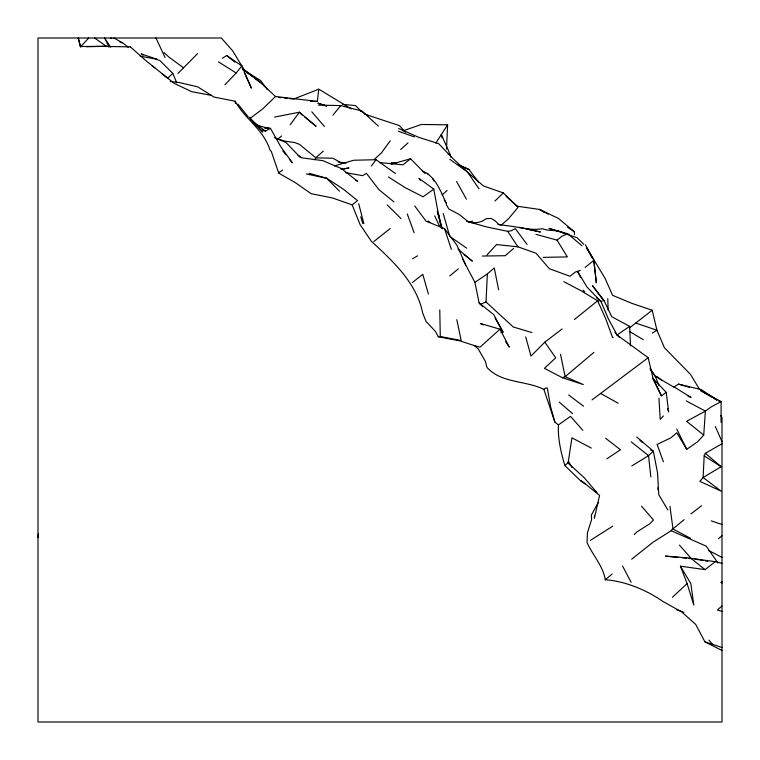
<?xml version="1.0" encoding="UTF-8"?>
<svg xmlns="http://www.w3.org/2000/svg" width="760" height="760" viewBox="0 0 760 760"><rect width="100%" height="100%" fill="white"/><g stroke="black" fill="none" stroke-linecap="round" stroke-linejoin="round"><path stroke-width="1.14" d="M721.059 422.284L721.116 401.574L700.463 390.526L711.711 397.119M585.323 483.854L581.352 481.526L581.362 480.719L599.573 495.406L594.367 518.187L594.529 515.85M170.259 81.51L179.265 82.545L197.704 86.839L214.035 97.071L235.173 101.241C245.1 119.177 263.644 129.637 269.952 149.929L271.272 151.382L278.749 173.156L295.222 182.59L311.106 193.677L332.51 197.961L352.146 204.896L360.088 224.599L371.279 241.214C392.882 261.145 416.613 282.786 422.702 313.082L426.008 321.375L435.49 331.502L438.301 336.747L459.857 340.86L474.344 345.601L478.135 348.745L485.402 361.418L486.961 367.422C501.609 383.524 525.426 380.285 543.856 389.367L554.857 422.028L558.419 424.935C557.745 438.776 560.975 452.428 564.899 465.604L581.352 481.526M446.481 149.093L447.621 124.811L421.41 124.469L402.819 130.9M531.962 332.576L513.228 326.962L486.001 301.957L487.378 273.904L494.256 267.966L498.626 289.76M704.178 455.829L703.105 477.517L699.875 481.374L721.069 491.093L703.105 477.517L721.154 466.716L705.356 453.292L704.178 455.829L721.154 466.716M663.385 461.766L657.096 444.467L670.899 437.808L676.837 432.81L686.745 449.312L697.556 441.778L703.741 435.081L705.385 411.103L711.008 407.037L721.116 401.574L718.875 401.318M38 537.396L38.361 533.966M351.358 108.898L318.801 89.186L317.328 101.422L310.526 101.46M565.26 465.3L567.825 462.84L568.375 461.159L571.919 437.836L591.28 448.077M130.445 46.959L145.236 60.097L174.363 83.495L191.786 91.694L211.517 95.427M598.177 502.711L591.403 514.966L591.575 519.659L587.461 532.627L587.033 542.478C592.677 555.37 602.956 565.601 605.274 579.728C626.059 581.419 646.161 589.922 663.261 601.654L681.862 612.019L695.704 624.454L704.9 641.792L722 650.494M435.765 143.174L447.621 124.811M78.099 38L80.493 46.883L78.489 38M631.693 559.17L653.011 542.25L671.175 530.698L672.514 528.76L690.479 538.279M80.75 46.512L106.419 46.284L94.544 38M314.564 159.799L316.464 157.168L323.342 151.126M390.231 140.818L381.301 153.055L374.69 159.039M290.216 124.716L299.402 112.204L316.074 126.255L304.731 117.049M371.345 166.003L376.048 159.704L395.39 173.498M224.874 84.826L236.179 72.989L241.87 65.968L226.679 55.499L222.338 58.33M332.899 115.206L340.765 105.611L361.817 110.941L378.299 126.075M487.036 254.923L496.527 244.558L517.94 246.838L536.028 253.222L549.318 268.688L570.01 276.288L575.491 271.966L580.346 270.408M80.493 46.883L88.749 38M177.954 73.454L197.534 53.637M663.423 415.948L660.202 419.368L658.948 398.154M317.328 101.422L275.538 96.501L262.618 108.946L249.973 118.512M562.153 328.918L544.834 342.152L530.983 356.088L525.692 336.908M494.912 201.039L503.281 192.916L518.073 207.337L508.392 218.889L501.419 224.998L498.009 224.428M167.684 78.261L172.786 73.359L159.524 60.145M634.172 534.575L637.061 531.81L649.6 523.944L653.476 520.011L641.497 506.131M672.438 597.265L687.106 583.556L680.447 566.172L705.052 569.63L715.283 561.678L722 563.331M281.608 135.926L278.008 139.184L285.541 141.255L294.661 142.529L299.488 144.381L315.96 157.88L332.918 158.203L341.497 163.096M400.681 149.482L407.987 142.909M442.139 194.883L447.089 190.484M513.665 248.358L505.21 255.712L482.277 256.034M722 582.996L721.097 582.331L722 581.542M722 605.967L717.411 609.947L722 611.467M505.514 341.373L509.304 347.13L499.966 329.194L480.082 347.139L474.344 345.601M718.438 538.736L722 535.753M593.94 352.365L565.145 376.656L562.438 377.72L544.417 368.344L555.712 357.808L544.834 342.152M605.274 579.728L612.17 574M684.095 519.659L672.989 528.865L669.931 506.236M449.777 275.909L458.346 268.831M574.341 319.58L597.635 300.798L598.642 301.321M585.105 267.425L593.902 260.309L585.428 244.796M390.231 228.475L373.853 241.518M412.357 282.53L422.778 274.341L428.431 294.13M425.115 173.536L410.58 158.755L402.981 164.825L379.838 162.564M352.146 204.896L357.533 200.611L343.368 189.192L326.714 178.277L309.035 173.251M629.442 327.949L652.203 310.232L656.934 330.21L664.401 347.7L690.498 374.376L699.58 389.452M535.933 234.336L557.023 240.122L562.239 236.056L567.758 233.785L582.027 245.812M690.973 513.874L701.575 505.723M487.378 273.904L474.924 282.349L479.113 302.945L480.272 304.38L486.001 301.957M592.011 399.902L648.166 357.722L652.982 378.195L661.418 395.884L666.254 392.359L652.621 378.1L661.418 395.884M420.441 180.186L418.95 178.353L433.77 189.088L423.101 196.802L405.251 187.71L388.408 176.966M543.856 389.367L545.899 387.942L547.295 388.018L550.762 407.379L554.857 422.028M615.039 332.234L617.044 334.989L629.66 326.373L611.714 316.663L603.981 300.447L592.372 285.522L603.373 300.2M612.712 526.177L590.415 540.341M606.812 458.859L620.445 449.768L605.615 438.235M262.295 129.675L265.344 131.166L270.474 128.345L280.544 146.366L292.363 162.877L289.427 159.201M558.419 424.935L570.532 416.366L582.825 430.322M278.388 172.852L282.673 170.116M673.873 387.077L678.49 384.123L701.394 389.652L716.936 400.026M652.194 333.137L656.934 330.21L635.825 323.095M631.817 465.909L648.546 455.639L653.343 451.164L636.671 436.99M412.594 258.695L417.582 255.816M705.356 453.292L722 443.755M574.56 234.621L574.227 231.648L558.391 218.386L539.6 209.456L517.161 206.207L506.131 196.241M602.29 300.941L601.008 301.558L596.647 297.863M318.801 89.186L293.512 99.094L290.044 98.714M334.428 165.927L353.704 160.255L376.048 159.704M446.291 204.592L448.865 209L459.258 214.519L468.825 222.167L472.739 221.093M391.352 164.169L410.58 158.755M106.286 46.464L130.473 46.883M344.327 168.986L348.954 167.95L341.059 169.119M274.569 117.078L299.402 112.204L302.109 114.921M500.897 332.548L503.034 332.148L493.858 314.744L479.113 302.945M567.444 234.393L577.077 237.766L583.803 244.33M466.602 221.255L486.656 226.945L507.708 231.344L510.91 230.85L515.356 228.665L527.06 244.444M438.301 336.747L440.287 336.519L461.177 340.518L456.798 319.647M86.383 46.749L106.419 46.284L105.251 46.084M543.144 257.374L567.369 256.909L557.023 240.122M318.335 105.089L340.765 105.611M469.642 222.357C475.399 223.335 481.46 222.575 486.077 218.7L491.197 218.424L495.149 220.827L498.959 224.589L512.867 226.451C522.652 228.048 532.522 230.508 542.488 228.703C549.242 231.657 557.099 229.197 563.683 233.035M704.9 641.792L722 647.539M613.244 337.469L612.531 337.449L605.692 318.668L597.635 300.798L581.163 290.814L563.853 281.675M391.457 162.583L396.169 163.001M342.722 104.376L355.471 105.602L361.161 111.15M678.452 557.413L665.475 556.12L687.79 557.897L715.283 561.678M681.995 557.755L686.717 558.23M689.073 558.457L691.438 558.695L705.052 569.63M264.603 127.718L270.474 128.345M278.483 97.46L280.791 97.717M284.259 98.087L287.726 98.468M264.67 127.936L269.382 128.507L256.984 125.267M338.105 162.032L346.218 163.02M140.258 56.202L156.892 59.242L158.479 60.325M694.991 559.084L703.028 560.471M705.327 560.87L707.626 561.26M345.705 172.681L362.624 175.655L366.415 173.346L378.879 189.582L394.003 201.96M721.097 582.331L722 582.492M306.432 173.964L326.714 178.277L339.425 191.14M526.642 228.978L540.445 232.009L519.336 227.278M119.671 41.838L123.034 43.111L128.193 47.243M478.743 182.391L468.967 169.47L460.237 165.642M567.758 233.785L549.014 228.399L565.278 233.69M499.966 329.194L480.377 323.466L483.455 324.938M678.49 384.123L689.339 387.286M364.543 114.114L399.332 125.561L405.517 132.23M110.713 38L111.748 38.361M448.191 154.195L450.338 154.898L450.822 157.168M562.438 377.72L583.262 384.56L565.145 376.656L560.51 354.341M711.208 520.866L722 524.505M652.203 310.232L631.892 303.363L612.607 295.336L604.979 278.141L586.378 247.409M156.892 59.242L141.198 53.874L143.136 55.214M503.281 192.916L483.445 185.934L468.065 172.625M398.335 131.195L414.466 136.952M676.4 609.529L683.886 612.313M474.924 282.349L465.719 265.002L456.865 245.138L444.495 228.598L426.037 221.15L414.741 205.96M650.626 450.034L653.343 451.164L657.524 472.739L658.778 494.722L667.888 510.036M422.341 171.066C435.736 176.111 440.743 192.033 446.576 203.766L444.22 199.984M274.55 137.579L286.111 142.623L300.172 157.273M458.185 164.72L468.967 169.47M398.724 128.45L418.57 137.275L438.615 143.659L453.093 158.697L467.238 171.788L478.952 188.708M671.175 530.698L706.278 546.183L717.953 563.036M687.857 395.931L691.02 397.47L673.512 386.536M708.614 550.449L722 557.413M686.242 400.9L705.385 411.103L686.575 421.306L703.741 435.081M548.131 214.073L539.6 209.456L544.417 212.401M600.6 393.452L618.146 403.209M113.905 38L122.084 42.598M673.398 386.821L655.3 376.38L650.237 368.828M713.764 398.316L716.832 400.121M629.346 331.388L643.255 339.663M355.528 180.072L357.551 181.307L341.449 168.587L322.838 160.655L301.853 157.814L297.996 155.268M243.912 70.148L260.661 80.56L267.463 89.718M218.443 61.836L236.179 72.989M359.67 110.285L368.467 115.995M574.227 231.648L567.587 227.23M450.69 237.072L466.697 248.168M449.796 159.286L467.238 171.788M580.64 277.628L577.619 271.444L587.072 287.118L601.008 301.558L608.266 318.62L617.044 334.989L648.166 357.722M247.038 72.741L248.938 74.129M250.838 75.506L252.738 76.893M254.638 78.27L260.328 82.412L275.538 96.501M183.616 67.849L169.243 57.351L164.027 52.63M595.061 491.236L596.923 492.642L584.411 477.888L567.825 462.84M568.642 394.962L583.547 406.201M656.744 376.333L662.14 380.541M260.328 82.412L243.979 69.493L232.589 50.749L221.321 38L38 38L38 722L722 722L722 417.63L720.869 415.625M250.743 119.633L265.344 131.166M464.103 254.609L472.34 261.165L458.033 249.071M631.218 441.854L648.546 455.639L650.845 476.919M152.028 65.692L154.745 67.887M162.004 73.73L166.544 77.377M226.679 55.499L234.945 62.235M428.146 220.98L429.923 222.499M559.217 402.116L572.603 413.677M481.108 305.121L482.79 306.613M617.044 334.989L619.581 337.449M639.929 440.154L642.38 442.529M387.286 205.019L401.042 218.557M253.09 122.198L262.865 132.059L249.498 117.287M583.072 290.149L584.649 291.859M427.405 173.261L428.583 174.534M679.459 545.148L691.438 558.695M708.909 640.119L712.718 644.537M311.819 111.834L324.425 126.492M237.965 104.158L248.349 117.069M282.824 150.936L285.76 154.612M588.867 251.902L591.954 257.688M650.151 368.619L655.3 376.38L659.091 385.748M507.708 231.344L517.94 246.838M110.656 47.187L104.614 38L108.946 47.016M587.091 248.957L588.278 250.914M680.447 566.172L690.85 583.642L693.804 605.074L687.106 583.556M568.375 461.159L571.881 467.333M495.083 318.05L503.034 332.148M456.589 181.516L466.393 199.148M622.592 566.058L631.056 582.283M517.161 206.207L517.541 206.929M462.507 258.742L465.719 265.002M676.713 428.982L686.745 449.312M434.653 215.859L439.698 226.461M432.934 178.932L433.855 180.899M155.961 38L165.034 57.465M242.288 68.219L243.248 70.319M244.207 72.418L251.38 88.151L241.87 65.968M450.338 154.898L441.313 134.501L442.073 137.902M715.378 426.588L722 441.664M172.786 73.359L176.757 82.868M407.284 213.95L414.115 232.731M667.47 408.548L668.619 411.901L666.254 392.359M444.495 228.598L451.383 249.365M437.276 211.318L441.617 228.009M360.743 216.79L362.748 223.421M443.203 213.436L449.74 236.417M358.701 203.718L363.859 223.639M433.77 189.088L438.7 215.659L438.368 214.082L442.149 228.883M438.368 214.082L441.588 227.8M657.78 487.778L658.112 490.095M603.981 300.447L604.067 301.112M593.95 262.371L596.372 282.957L593.902 260.309M235.173 101.241L235.391 103.464M629.66 326.373L630.486 345.809M607.772 298.632L608.171 310.232M439.774 309.985L440.287 336.519M326.572 106.058L317.86 103.122L326.505 106.048"/></g></svg>
